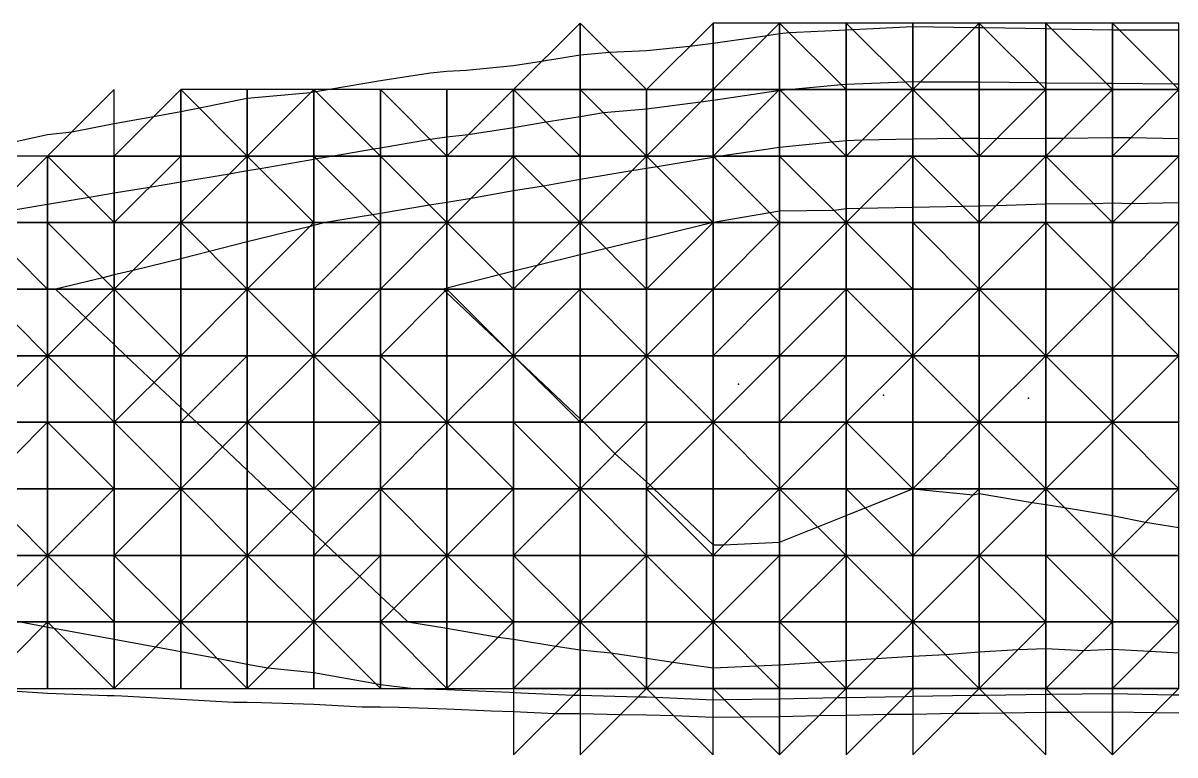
# Model space of a CAD drawing. Header units: metres. Extents: x 4732344 to 4732577, y 2266116 to 2266284.
# Drawn here: x 4732526.09 to 4732534.75, y 2266265.23 to 2266270.73 of the extents above; entities that cross this region are included whole.
import ezdxf

# ---------------------------------------------------------------- set-up
doc = ezdxf.new("R2010")
doc.units = ezdxf.units.M
doc.layers.add('TIN', color=5, linetype='Continuous')

msp = doc.modelspace()

# ---------------------------------------------------------------- linework, layer by layer
at = {"layer": 'lleno', "color": 3}
for points in [[(4732534.779, 2266270.6822, 1328.9028), (4732534.3318, 2266270.6822, 1328.8875), (4732534.279, 2266270.6826, 1328.8856), (4732533.8241, 2266270.6899, 1328.8694), (4732533.779, 2266270.6903, 1328.8679), (4732533.3162, 2266270.6978, 1328.854), (4732533.279, 2266270.6984, 1328.8531), (4732533.2424, 2266270.6984, 1328.8523), (4732532.779, 2266270.7061, 1328.8413), (4732532.3302, 2266270.6838, 1328.8327), (4732532.279, 2266270.6817, 1328.8317), (4732531.8532, 2266270.6608, 1328.8199), (4732531.779, 2266270.6538, 1328.8178), (4732531.684, 2266270.64, 1328.8155), (4732531.279, 2266270.5812, 1328.8056), (4732531.1025, 2266270.5585, 1328.801), (4732530.779, 2266270.527, 1328.792), (4732530.4993, 2266270.5147, 1328.7832), (4732530.279, 2266270.4943, 1328.777), (4732529.9901, 2266270.4461, 1328.7719), (4732529.779, 2266270.4126, 1328.7692), (4732529.4233, 2266270.3793, 1328.7631), (4732529.279, 2266270.3709, 1328.7603), (4732529.1562, 2266270.3578, 1328.7583), (4732528.779, 2266270.3007, 1328.7514), (4732528.3966, 2266270.235, 1328.7423), (4732528.2962, 2266270.2178, 1328.7399), (4732528.279, 2266270.2148, 1328.7395), (4732528.2543, 2266270.2103, 1328.7389), (4732527.779, 2266270.1676, 1328.7252), (4732527.4192, 2266270.0948, 1328.7173), (4732527.279, 2266270.0683, 1328.7141), (4732527.0735, 2266270.0295, 1328.7095), (4732526.779, 2266269.9766, 1328.7026), (4732526.4596, 2266269.9156, 1328.6959), (4732526.279, 2266269.8955, 1328.6929), (4732525.8425, 2266269.7985, 1328.6881)], [(4732534.779, 2266270.2757, 1329.0349), (4732534.7383, 2266270.2757, 1329.0335), (4732534.279, 2266270.2794, 1329.0175), (4732534.2339, 2266270.2801, 1329.0159), (4732533.779, 2266270.2838, 1329), (4732533.7294, 2266270.2846, 1328.9982), (4732533.279, 2266270.2919, 1328.9822), (4732532.8359, 2266270.2919, 1328.9718), (4732532.779, 2266270.2929, 1328.9704), (4732532.7239, 2266270.2901, 1328.9694), (4732532.279, 2266270.2719, 1328.9606), (4732532.2438, 2266270.2702, 1328.9599), (4732531.8699, 2266270.235, 1328.9503), (4732531.7868, 2266270.2272, 1328.9479), (4732531.779, 2266270.2265, 1328.9477), (4732531.769, 2266270.225, 1328.9475), (4732531.279, 2266270.1538, 1328.9355), (4732531.184, 2266270.14, 1328.9332), (4732530.779, 2266270.0872, 1328.9229), (4732530.455, 2266270.059, 1328.9136), (4732530.279, 2266270.0313, 1328.9095), (4732530.025, 2266269.989, 1328.9037), (4732529.779, 2266269.948, 1328.898), (4732529.4383, 2266269.8943, 1328.8933), (4732529.279, 2266269.8786, 1328.8906), (4732529.154, 2266269.86, 1328.8889), (4732528.779, 2266269.7956, 1328.8823), (4732528.7273, 2266269.7867, 1328.8811), (4732528.4261, 2266269.735, 1328.8739), (4732528.3, 2266269.714, 1328.8709), (4732528.279, 2266269.7105, 1328.8704), (4732527.8748, 2266269.6392, 1328.8609), (4732527.779, 2266269.6233, 1328.8585), (4732527.6437, 2266269.5997, 1328.8554), (4732527.279, 2266269.5389, 1328.8466), (4732527.0437, 2266269.4997, 1328.8409), (4732526.779, 2266269.4556, 1328.8345), (4732526.5899, 2266269.4241, 1328.83), (4732526.279, 2266269.3723, 1328.8225), (4732525.8437, 2266269.2997, 1328.8145)], [(4732534.779, 2266269.8661, 1329.1672), (4732534.4161, 2266269.8721, 1329.1543), (4732534.279, 2266269.8732, 1329.1495), (4732533.9112, 2266269.8672, 1329.1374), (4732533.779, 2266269.8683, 1329.1328), (4732533.4093, 2266269.8653, 1329.1203), (4732533.279, 2266269.8675, 1329.1157), (4732533.1465, 2266269.8675, 1329.1111), (4732532.779, 2266269.8611, 1329.1008), (4732532.3985, 2266269.8545, 1329.0927), (4732532.279, 2266269.8494, 1329.0904), (4732532.1743, 2266269.8397, 1329.0885), (4732531.779, 2266269.7991, 1329.0777), (4732531.3378, 2266269.735, 1329.0669), (4732531.2873, 2266269.7267, 1329.0657), (4732531.279, 2266269.7252, 1329.0656), (4732530.8588, 2266269.6552, 1329.0559), (4732530.779, 2266269.6419, 1329.0541), (4732530.6672, 2266269.6232, 1329.0515), (4732530.279, 2266269.5585, 1329.0426), (4732530.004, 2266269.51, 1329.0365), (4732529.779, 2266269.4729, 1329.0313), (4732529.4614, 2266269.4174, 1329.0242), (4732529.279, 2266269.387, 1329.0209), (4732529.1487, 2266269.3653, 1329.0193), (4732528.779, 2266269.3036, 1329.0124), (4732528.7202, 2266269.2938, 1329.011), (4732528.3672, 2266269.235, 1329.0025), (4732528.279, 2266269.2136, 1329.0008), (4732528.2507, 2266269.2067, 1329.0003), (4732527.779, 2266269.0921, 1328.9911), (4732527.4949, 2266269.0191, 1328.9858), (4732527.279, 2266268.9636, 1328.9818), (4732526.9205, 2266268.8765, 1328.9748), (4732526.779, 2266268.8421, 1328.9694), (4732526.6928, 2266268.8212, 1328.9656), (4732526.3378, 2266268.735, 1328.9503), (4732526.5647, 2266268.5207, 1328.9503), (4732526.779, 2266268.3183, 1328.9502), (4732526.8672, 2266268.235, 1328.9502), (4732527.079, 2266268.035, 1328.9502), (4732527.279, 2266267.8461, 1328.9501), (4732527.3361, 2266267.7921, 1328.9501), (4732527.3966, 2266267.735, 1328.9501), (4732527.5933, 2266267.5493, 1328.9501), (4732527.779, 2266267.3739, 1328.95), (4732527.9261, 2266267.235, 1328.95), (4732528.1076, 2266267.0636, 1328.95), (4732528.279, 2266266.9017, 1328.9499), (4732528.3647, 2266266.8207, 1328.9499), (4732528.4555, 2266266.735, 1328.9499), (4732528.6219, 2266266.5779, 1328.9499), (4732528.779, 2266266.4294, 1328.9498), (4732528.879, 2266266.335, 1328.9498), (4732528.9849, 2266266.235, 1328.9498), (4732529.279, 2266266.1869, 1328.9582), (4732529.6642, 2266266.1202, 1328.9691), (4732529.779, 2266266.1042, 1328.9725), (4732530.0975, 2266266.0535, 1328.9817), (4732530.279, 2266266.0247, 1328.9869), (4732530.511, 2266266.003, 1328.9941), (4732530.779, 2266265.9631, 1329.002), (4732530.9775, 2266265.9335, 1329.0077), (4732531.279, 2266265.8885, 1329.0165), (4732531.6082, 2266265.9058, 1329.0286), (4732531.779, 2266265.9117, 1329.0347), (4732532.0814, 2266265.9326, 1329.0459), (4732532.279, 2266265.9444, 1329.0532), (4732532.5038, 2266265.9598, 1329.0615), (4732532.779, 2266265.9764, 1329.0715), (4732533.0229, 2266265.9911, 1329.0804), (4732533.279, 2266266.0089, 1329.0899), (4732533.5707, 2266266.0267, 1329.1005), (4732533.779, 2266266.0359, 1329.108), (4732534.0647, 2266266.0207, 1329.1173), (4732534.279, 2266266.0294, 1329.1249), (4732534.5598, 2266266.0158, 1329.1341), (4732534.779, 2266266.0014, 1329.1411)], [(4732534.779, 2266269.3845, 1329.3053), (4732534.4211, 2266269.3771, 1329.2936), (4732534.279, 2266269.3802, 1329.2884), (4732534.1369, 2266269.3771, 1329.2838), (4732533.779, 2266269.3733, 1329.2718), (4732533.4054, 2266269.3614, 1329.26), (4732533.279, 2266269.36, 1329.2557), (4732533.1567, 2266269.3573, 1329.2517), (4732532.779, 2266269.3491, 1329.2394), (4732532.3846, 2266269.3406, 1329.2286), (4732532.279, 2266269.3383, 1329.2264), (4732532.1877, 2266269.3263, 1329.225), (4732531.779, 2266269.3224, 1329.2111), (4732531.704, 2266269.31, 1329.2094), (4732531.279, 2266269.235, 1329.1999), (4732531.279, 2266269.235, 1329.1999), (4732530.779, 2266269.1136, 1329.1911), (4732530.4744, 2266269.0396, 1329.1857), (4732530.279, 2266268.9921, 1329.1823), (4732529.9582, 2266268.9142, 1329.1767), (4732529.779, 2266268.8707, 1329.1735), (4732529.671, 2266268.843, 1329.1688), (4732529.279, 2266268.7421, 1329.1516), (4732529.2496, 2266268.735, 1329.1503), (4732529.2647, 2266268.7207, 1329.1503), (4732529.279, 2266268.7072, 1329.1503), (4732529.779, 2266268.235, 1329.1504), (4732529.779, 2266268.235, 1329.1504), (4732530.279, 2266267.7613, 1329.1504), (4732530.2929, 2266267.7489, 1329.1504), (4732530.3068, 2266267.735, 1329.1504), (4732530.5429, 2266267.4989, 1329.1499), (4732530.779, 2266267.2876, 1329.1504), (4732530.8068, 2266267.2628, 1329.1504), (4732530.8346, 2266267.235, 1329.1504), (4732531.279, 2266266.8139, 1329.1504), (4732531.3579, 2266266.8139, 1329.1531), (4732531.779, 2266266.835, 1329.1684), (4732532.0647, 2266266.9493, 1329.1825), (4732532.279, 2266267.035, 1329.193), (4732532.4219, 2266267.0921, 1329.2), (4732532.779, 2266267.235, 1329.2175), (4732533.2335, 2266267.1895, 1329.2314), (4732533.279, 2266267.2005, 1329.2334), (4732533.6761, 2266267.1321, 1329.2445), (4732533.779, 2266267.1183, 1329.2476), (4732533.919, 2266267.095, 1329.2515), (4732534.279, 2266267.035, 1329.2617), (4732534.529, 2266266.985, 1329.2684), (4732534.779, 2266266.9447, 1329.2755)], [(4732526.0731, 2266266.235, 1328.7499), (4732526.2457, 2266266.2017, 1328.7546), (4732526.279, 2266266.1948, 1328.7555), (4732526.3257, 2266266.1883, 1328.7568), (4732526.779, 2266266.1046, 1328.7693), (4732527.0909, 2266266.0469, 1328.7779), (4732527.279, 2266266.0122, 1328.7831), (4732527.5523, 2266265.9617, 1328.7906), (4732527.779, 2266265.9178, 1328.7968), (4732527.9335, 2266265.8895, 1328.8011), (4732528.279, 2266265.855, 1328.812), (4732528.7424, 2266265.7716, 1328.8269), (4732528.779, 2266265.7653, 1328.8281), (4732529.029, 2266265.735, 1328.8363), (4732529.279, 2266265.7263, 1328.8449), (4732529.7499, 2266265.7059, 1328.861), (4732529.779, 2266265.7049, 1328.862), (4732530.2271, 2266265.6831, 1328.8772), (4732530.279, 2266265.6831, 1328.879), (4732530.7152, 2266265.6712, 1328.894), (4732530.779, 2266265.6708, 1328.8962), (4732530.8451, 2266265.6689, 1328.8984), (4732531.279, 2266265.6495, 1328.9132), (4732531.3634, 2266265.6506, 1328.9162), (4732531.779, 2266265.6572, 1328.9306), (4732532.2103, 2266265.6663, 1328.9456), (4732532.279, 2266265.6674, 1328.948), (4732532.7195, 2266265.6755, 1328.9632), (4732532.779, 2266265.6762, 1328.9653), (4732533.2286, 2266265.6846, 1328.9808), (4732533.279, 2266265.6847, 1328.9825), (4732533.3286, 2266265.6854, 1328.9842), (4732533.779, 2266265.6915, 1328.9998), (4732533.8225, 2266265.6915, 1329.0013), (4732534.279, 2266265.6978, 1329.017), (4732534.7318, 2266265.6878, 1329.0324)], [(4732525.7827, 2266265.7313, 1328.6249), (4732526.279, 2266265.6999, 1328.6415), (4732526.7251, 2266265.6811, 1328.6566), (4732526.779, 2266265.6806, 1328.6585), (4732526.8353, 2266265.6787, 1328.6604), (4732527.279, 2266265.6536, 1328.6753), (4732527.6752, 2266265.6312, 1328.6886), (4732527.779, 2266265.6312, 1328.6922), (4732527.8855, 2266265.6285, 1328.6958), (4732528.279, 2266265.6162, 1328.7091), (4732528.6399, 2266265.5959, 1328.7213), (4732528.779, 2266265.5955, 1328.726), (4732528.9197, 2266265.5943, 1328.7309), (4732529.279, 2266265.5818, 1328.7432), (4732529.6114, 2266265.5674, 1328.7545), (4732529.779, 2266265.5616, 1328.7602), (4732530.0905, 2266265.5465, 1328.7708), (4732530.279, 2266265.5465, 1328.7774), (4732530.5822, 2266265.5382, 1328.7878), (4732530.779, 2266265.5371, 1328.7946), (4732530.9829, 2266265.5311, 1328.8015), (4732531.279, 2266265.5179, 1328.8116), (4732531.4933, 2266265.5207, 1328.8191), (4732531.779, 2266265.5252, 1328.829), (4732532.0755, 2266265.5315, 1328.8394), (4732532.279, 2266265.5347, 1328.8464), (4732532.5844, 2266265.5404, 1328.857), (4732532.779, 2266265.5425, 1328.8637), (4732533.0924, 2266265.5484, 1328.8745), (4732533.279, 2266265.5489, 1328.8809), (4732533.4626, 2266265.5514, 1328.8872), (4732533.779, 2266265.5557, 1328.8981), (4732533.9583, 2266265.5557, 1328.9043), (4732534.279, 2266265.5601, 1328.9153), (4732534.5971, 2266265.5531, 1328.9262), (4732534.779, 2266265.5506, 1328.9324)], [(4732534.7318, 2266265.6878, 1329.0324), (4732534.779, 2266265.6872, 1329.034)]]:
    msp.add_polyline3d(points, dxfattribs=at)
at = {"layer": 'lleno_centroid', "color": 2}
for p in [(4732531.4692, 2266268.0208, 1328.901), (4732532.5591, 2266267.9398, 1329.0357), (4732533.6478, 2266267.9172, 1329.1722)]:
    msp.add_point(p, dxfattribs=at)
at = {"layer": 'TIN', "color": 5}
for points in [[(4732530.279, 2266270.735, 0.348), (4732529.779, 2266270.235, 0.438), (4732530.279, 2266270.235, 0.456)], [(4732530.779, 2266270.235, 0.466), (4732530.279, 2266270.735, 0.348), (4732530.279, 2266270.235, 0.456)], [(4732530.779, 2266270.235, 0.466), (4732531.279, 2266270.235, 0.481), (4732531.279, 2266270.735, 0.364)], [(4732531.779, 2266270.235, 0.498), (4732531.779, 2266270.735, 0.381), (4732531.279, 2266270.235, 0.481)], [(4732531.779, 2266270.735, 0.381), (4732531.279, 2266270.735, 0.364), (4732531.279, 2266270.235, 0.481)], [(4732531.779, 2266270.735, 0.381), (4732531.779, 2266270.235, 0.498), (4732532.279, 2266270.235, 0.509)], [(4732532.279, 2266270.235, 0.509), (4732532.279, 2266270.735, 0.387), (4732531.779, 2266270.735, 0.381)], [(4732532.779, 2266270.735, 0.393), (4732532.279, 2266270.735, 0.387), (4732532.779, 2266270.235, 0.514)], [(4732532.779, 2266270.235, 0.514), (4732532.279, 2266270.735, 0.387), (4732532.279, 2266270.235, 0.509)], [(4732532.779, 2266270.735, 0.393), (4732532.779, 2266270.235, 0.514), (4732533.279, 2266270.735, 0.391)], [(4732533.279, 2266270.735, 0.391), (4732532.779, 2266270.235, 0.514), (4732533.279, 2266270.235, 0.514)], [(4732533.779, 2266270.235, 0.512), (4732533.279, 2266270.735, 0.391), (4732533.279, 2266270.235, 0.514)], [(4732533.779, 2266270.735, 0.389), (4732533.279, 2266270.735, 0.391), (4732533.779, 2266270.235, 0.512)], [(4732533.779, 2266270.735, 0.389), (4732533.779, 2266270.235, 0.512), (4732534.279, 2266270.235, 0.511)], [(4732534.279, 2266270.235, 0.511), (4732534.279, 2266270.735, 0.387), (4732533.779, 2266270.735, 0.389)], [(4732534.279, 2266270.735, 0.387), (4732534.279, 2266270.235, 0.511), (4732534.779, 2266270.235, 0.51)], [(4732534.779, 2266270.735, 0.387), (4732534.279, 2266270.735, 0.387), (4732534.779, 2266270.235, 0.51)], [(4732526.779, 2266269.735, 0.443), (4732526.779, 2266270.235, 0.354), (4732526.279, 2266269.735, 0.426)], [(4732526.779, 2266269.735, 0.443), (4732527.279, 2266269.735, 0.46), (4732527.279, 2266270.235, 0.37)], [(4732527.779, 2266269.735, 0.477), (4732527.279, 2266270.235, 0.37), (4732527.279, 2266269.735, 0.46)], [(4732527.779, 2266270.235, 0.388), (4732527.279, 2266270.235, 0.37), (4732527.779, 2266269.735, 0.477)], [(4732528.279, 2266269.735, 0.495), (4732528.279, 2266270.235, 0.396), (4732527.779, 2266269.735, 0.477)], [(4732527.779, 2266269.735, 0.477), (4732528.279, 2266270.235, 0.396), (4732527.779, 2266270.235, 0.388)], [(4732528.779, 2266269.735, 0.512), (4732528.779, 2266270.235, 0.413), (4732528.279, 2266270.235, 0.396)], [(4732528.279, 2266270.235, 0.396), (4732528.279, 2266269.735, 0.495), (4732528.779, 2266269.735, 0.512)], [(4732528.779, 2266270.235, 0.413), (4732529.279, 2266269.735, 0.529), (4732529.279, 2266270.235, 0.428)], [(4732528.779, 2266269.735, 0.512), (4732529.279, 2266269.735, 0.529), (4732528.779, 2266270.235, 0.413)], [(4732529.279, 2266270.235, 0.428), (4732529.279, 2266269.735, 0.529), (4732529.779, 2266270.235, 0.438)], [(4732529.779, 2266270.235, 0.438), (4732529.279, 2266269.735, 0.529), (4732529.779, 2266269.735, 0.546)], [(4732530.279, 2266269.735, 0.564), (4732529.779, 2266270.235, 0.438), (4732529.779, 2266269.735, 0.546)], [(4732530.279, 2266270.235, 0.456), (4732529.779, 2266270.235, 0.438), (4732530.279, 2266269.735, 0.564)], [(4732530.279, 2266270.235, 0.456), (4732530.279, 2266269.735, 0.564), (4732530.779, 2266269.735, 0.581)], [(4732530.779, 2266269.735, 0.581), (4732530.779, 2266270.235, 0.466), (4732530.279, 2266270.235, 0.456)], [(4732531.279, 2266270.235, 0.481), (4732530.779, 2266270.235, 0.466), (4732530.779, 2266269.735, 0.581)], [(4732530.779, 2266269.735, 0.581), (4732531.279, 2266269.735, 0.598), (4732531.279, 2266270.235, 0.481)], [(4732531.779, 2266269.735, 0.615), (4732531.779, 2266270.235, 0.498), (4732531.279, 2266269.735, 0.598)], [(4732531.779, 2266270.235, 0.498), (4732531.279, 2266270.235, 0.481), (4732531.279, 2266269.735, 0.598)], [(4732532.279, 2266269.735, 0.627), (4732531.779, 2266270.235, 0.498), (4732531.779, 2266269.735, 0.615)], [(4732532.279, 2266270.235, 0.509), (4732531.779, 2266270.235, 0.498), (4732532.279, 2266269.735, 0.627)], [(4732532.279, 2266270.235, 0.509), (4732532.279, 2266269.735, 0.627), (4732532.779, 2266270.235, 0.514)], [(4732532.779, 2266270.235, 0.514), (4732532.279, 2266269.735, 0.627), (4732532.779, 2266269.735, 0.629)], [(4732533.279, 2266269.735, 0.631), (4732532.779, 2266270.235, 0.514), (4732532.779, 2266269.735, 0.629)], [(4732533.279, 2266270.235, 0.514), (4732532.779, 2266270.235, 0.514), (4732533.279, 2266269.735, 0.631)], [(4732533.279, 2266270.235, 0.514), (4732533.279, 2266269.735, 0.631), (4732533.779, 2266270.235, 0.512)], [(4732533.779, 2266270.235, 0.512), (4732533.279, 2266269.735, 0.631), (4732533.779, 2266269.735, 0.632)], [(4732534.279, 2266270.235, 0.511), (4732533.779, 2266270.235, 0.512), (4732533.779, 2266269.735, 0.632)], [(4732533.779, 2266269.735, 0.632), (4732534.279, 2266269.735, 0.634), (4732534.279, 2266270.235, 0.511)], [(4732534.779, 2266270.235, 0.51), (4732534.279, 2266269.735, 0.634), (4732534.779, 2266269.735, 0.632)], [(4732534.779, 2266270.235, 0.51), (4732534.279, 2266270.235, 0.511), (4732534.279, 2266269.735, 0.634)], [(4732526.279, 2266269.235, 0.528), (4732526.279, 2266269.735, 0.426), (4732525.779, 2266269.235, 0.511)], [(4732526.279, 2266269.735, 0.426), (4732525.779, 2266269.735, 0.408), (4732525.779, 2266269.235, 0.511)], [(4732526.279, 2266269.735, 0.426), (4732526.279, 2266269.235, 0.528), (4732526.779, 2266269.235, 0.545)], [(4732526.279, 2266269.735, 0.426), (4732526.779, 2266269.235, 0.545), (4732526.779, 2266269.735, 0.443)], [(4732526.779, 2266269.735, 0.443), (4732526.779, 2266269.235, 0.545), (4732527.279, 2266269.735, 0.46)], [(4732526.779, 2266269.235, 0.545), (4732527.279, 2266269.235, 0.562), (4732527.279, 2266269.735, 0.46)], [(4732527.779, 2266269.735, 0.477), (4732527.279, 2266269.235, 0.562), (4732527.779, 2266269.235, 0.58)], [(4732527.779, 2266269.735, 0.477), (4732527.279, 2266269.735, 0.46), (4732527.279, 2266269.235, 0.562)], [(4732527.779, 2266269.235, 0.58), (4732528.279, 2266269.235, 0.597), (4732527.779, 2266269.735, 0.477)], [(4732528.279, 2266269.235, 0.597), (4732528.279, 2266269.735, 0.495), (4732527.779, 2266269.735, 0.477)], [(4732528.279, 2266269.235, 0.597), (4732528.779, 2266269.235, 0.614), (4732528.279, 2266269.735, 0.495)], [(4732528.279, 2266269.735, 0.495), (4732528.779, 2266269.235, 0.614), (4732528.779, 2266269.735, 0.512)], [(4732529.279, 2266269.235, 0.631), (4732529.279, 2266269.735, 0.529), (4732528.779, 2266269.735, 0.512)], [(4732528.779, 2266269.735, 0.512), (4732528.779, 2266269.235, 0.614), (4732529.279, 2266269.235, 0.631)], [(4732529.779, 2266269.735, 0.546), (4732529.279, 2266269.735, 0.529), (4732529.279, 2266269.235, 0.631)], [(4732529.279, 2266269.235, 0.631), (4732529.779, 2266269.235, 0.649), (4732529.779, 2266269.735, 0.546)], [(4732530.279, 2266269.235, 0.666), (4732530.279, 2266269.735, 0.564), (4732529.779, 2266269.735, 0.546)], [(4732529.779, 2266269.735, 0.546), (4732529.779, 2266269.235, 0.649), (4732530.279, 2266269.235, 0.666)], [(4732530.279, 2266269.735, 0.564), (4732530.279, 2266269.235, 0.666), (4732530.779, 2266269.735, 0.581)], [(4732530.779, 2266269.735, 0.581), (4732530.279, 2266269.235, 0.666), (4732530.779, 2266269.235, 0.683)], [(4732530.779, 2266269.235, 0.683), (4732531.279, 2266269.235, 0.7), (4732530.779, 2266269.735, 0.581)], [(4732531.279, 2266269.235, 0.7), (4732531.279, 2266269.735, 0.598), (4732530.779, 2266269.735, 0.581)], [(4732531.279, 2266269.235, 0.7), (4732531.779, 2266269.235, 0.718), (4732531.279, 2266269.735, 0.598)], [(4732531.279, 2266269.735, 0.598), (4732531.779, 2266269.235, 0.718), (4732531.779, 2266269.735, 0.615)], [(4732532.279, 2266269.235, 0.719), (4732532.279, 2266269.735, 0.627), (4732531.779, 2266269.735, 0.615)], [(4732531.779, 2266269.735, 0.615), (4732531.779, 2266269.235, 0.718), (4732532.279, 2266269.235, 0.719)], [(4732532.779, 2266269.735, 0.629), (4732532.279, 2266269.735, 0.627), (4732532.279, 2266269.235, 0.719)], [(4732532.279, 2266269.235, 0.719), (4732532.779, 2266269.235, 0.721), (4732532.779, 2266269.735, 0.629)], [(4732533.279, 2266269.235, 0.723), (4732533.279, 2266269.735, 0.631), (4732532.779, 2266269.735, 0.629)], [(4732532.779, 2266269.735, 0.629), (4732532.779, 2266269.235, 0.721), (4732533.279, 2266269.235, 0.723)], [(4732533.779, 2266269.735, 0.632), (4732533.279, 2266269.735, 0.631), (4732533.279, 2266269.235, 0.723)], [(4732533.779, 2266269.235, 0.726), (4732533.779, 2266269.735, 0.632), (4732533.279, 2266269.235, 0.723)], [(4732534.279, 2266269.235, 0.727), (4732533.779, 2266269.735, 0.632), (4732533.779, 2266269.235, 0.726)], [(4732534.279, 2266269.235, 0.727), (4732534.279, 2266269.735, 0.634), (4732533.779, 2266269.735, 0.632)], [(4732534.779, 2266269.735, 0.632), (4732534.279, 2266269.735, 0.634), (4732534.279, 2266269.235, 0.727)], [(4732534.279, 2266269.235, 0.727), (4732534.779, 2266269.235, 0.729), (4732534.779, 2266269.735, 0.632)], [(4732526.279, 2266268.735, 0.598), (4732526.279, 2266269.235, 0.528), (4732525.779, 2266269.235, 0.511)], [(4732525.779, 2266269.235, 0.511), (4732525.779, 2266268.735, 0.581), (4732526.279, 2266268.735, 0.598)], [(4732526.779, 2266269.235, 0.545), (4732526.279, 2266269.235, 0.528), (4732526.779, 2266268.735, 0.615)], [(4732526.779, 2266268.735, 0.615), (4732526.279, 2266269.235, 0.528), (4732526.279, 2266268.735, 0.598)], [(4732527.279, 2266268.735, 0.632), (4732527.279, 2266269.235, 0.562), (4732526.779, 2266268.735, 0.615)], [(4732526.779, 2266268.735, 0.615), (4732527.279, 2266269.235, 0.562), (4732526.779, 2266269.235, 0.545)], [(4732527.779, 2266269.235, 0.58), (4732527.279, 2266269.235, 0.562), (4732527.779, 2266268.735, 0.65)], [(4732527.779, 2266268.735, 0.65), (4732527.279, 2266269.235, 0.562), (4732527.279, 2266268.735, 0.632)], [(4732527.779, 2266268.735, 0.65), (4732528.279, 2266269.235, 0.597), (4732527.779, 2266269.235, 0.58)], [(4732527.779, 2266268.735, 0.65), (4732528.279, 2266268.735, 0.667), (4732528.279, 2266269.235, 0.597)], [(4732528.779, 2266268.735, 0.684), (4732528.779, 2266269.235, 0.614), (4732528.279, 2266268.735, 0.667)], [(4732528.279, 2266268.735, 0.667), (4732528.779, 2266269.235, 0.614), (4732528.279, 2266269.235, 0.597)], [(4732528.779, 2266268.735, 0.684), (4732529.279, 2266268.735, 0.701), (4732529.279, 2266269.235, 0.631)], [(4732529.279, 2266269.235, 0.631), (4732528.779, 2266269.235, 0.614), (4732528.779, 2266268.735, 0.684)], [(4732529.279, 2266269.235, 0.631), (4732529.779, 2266268.735, 0.719), (4732529.779, 2266269.235, 0.649)], [(4732529.279, 2266268.735, 0.701), (4732529.779, 2266268.735, 0.719), (4732529.279, 2266269.235, 0.631)], [(4732529.779, 2266269.235, 0.649), (4732529.779, 2266268.735, 0.719), (4732530.279, 2266269.235, 0.666)], [(4732529.779, 2266268.735, 0.719), (4732530.279, 2266268.735, 0.736), (4732530.279, 2266269.235, 0.666)], [(4732530.279, 2266269.235, 0.666), (4732530.779, 2266268.735, 0.753), (4732530.779, 2266269.235, 0.683)], [(4732530.279, 2266269.235, 0.666), (4732530.279, 2266268.735, 0.736), (4732530.779, 2266268.735, 0.753)], [(4732531.279, 2266269.235, 0.7), (4732530.779, 2266268.735, 0.753), (4732531.279, 2266268.735, 0.77)], [(4732530.779, 2266269.235, 0.683), (4732530.779, 2266268.735, 0.753), (4732531.279, 2266269.235, 0.7)], [(4732531.779, 2266269.235, 0.718), (4732531.279, 2266269.235, 0.7), (4732531.279, 2266268.735, 0.77)], [(4732531.279, 2266268.735, 0.77), (4732531.779, 2266268.735, 0.778), (4732531.779, 2266269.235, 0.718)], [(4732532.279, 2266269.235, 0.719), (4732531.779, 2266269.235, 0.718), (4732531.779, 2266268.735, 0.778)], [(4732531.779, 2266268.735, 0.778), (4732532.279, 2266268.735, 0.781), (4732532.279, 2266269.235, 0.719)], [(4732532.779, 2266268.735, 0.781), (4732532.779, 2266269.235, 0.721), (4732532.279, 2266269.235, 0.719)], [(4732532.279, 2266269.235, 0.719), (4732532.279, 2266268.735, 0.781), (4732532.779, 2266268.735, 0.781)], [(4732533.279, 2266268.735, 0.783), (4732533.279, 2266269.235, 0.723), (4732532.779, 2266269.235, 0.721)], [(4732533.279, 2266268.735, 0.783), (4732532.779, 2266269.235, 0.721), (4732532.779, 2266268.735, 0.781)], [(4732533.779, 2266269.235, 0.726), (4732533.279, 2266269.235, 0.723), (4732533.279, 2266268.735, 0.783)], [(4732533.279, 2266268.735, 0.783), (4732533.779, 2266268.735, 0.786), (4732533.779, 2266269.235, 0.726)], [(4732533.779, 2266269.235, 0.726), (4732533.779, 2266268.735, 0.786), (4732534.279, 2266268.735, 0.788)], [(4732534.279, 2266268.735, 0.788), (4732534.279, 2266269.235, 0.727), (4732533.779, 2266269.235, 0.726)], [(4732534.779, 2266268.735, 0.789), (4732534.779, 2266269.235, 0.729), (4732534.279, 2266268.735, 0.788)], [(4732534.779, 2266269.235, 0.729), (4732534.279, 2266269.235, 0.727), (4732534.279, 2266268.735, 0.788)], [(4732526.279, 2266268.235, 0.58), (4732525.779, 2266268.735, 0.581), (4732525.779, 2266268.235, 0.562)], [(4732526.279, 2266268.735, 0.598), (4732525.779, 2266268.735, 0.581), (4732526.279, 2266268.235, 0.58)], [(4732526.279, 2266268.235, 0.58), (4732526.779, 2266268.735, 0.615), (4732526.279, 2266268.735, 0.598)], [(4732526.779, 2266268.235, 0.597), (4732526.779, 2266268.735, 0.615), (4732526.279, 2266268.235, 0.58)], [(4732526.779, 2266268.735, 0.615), (4732526.779, 2266268.235, 0.597), (4732527.279, 2266268.235, 0.614)], [(4732527.279, 2266268.235, 0.614), (4732527.279, 2266268.735, 0.632), (4732526.779, 2266268.735, 0.615)], [(4732527.279, 2266268.235, 0.614), (4732527.779, 2266268.235, 0.631), (4732527.779, 2266268.735, 0.65)], [(4732527.779, 2266268.735, 0.65), (4732527.279, 2266268.735, 0.632), (4732527.279, 2266268.235, 0.614)], [(4732527.779, 2266268.735, 0.65), (4732528.279, 2266268.235, 0.649), (4732528.279, 2266268.735, 0.667)], [(4732527.779, 2266268.235, 0.631), (4732528.279, 2266268.235, 0.649), (4732527.779, 2266268.735, 0.65)], [(4732528.279, 2266268.235, 0.649), (4732528.779, 2266268.235, 0.666), (4732528.779, 2266268.735, 0.684)], [(4732528.779, 2266268.735, 0.684), (4732528.279, 2266268.735, 0.667), (4732528.279, 2266268.235, 0.649)], [(4732528.779, 2266268.735, 0.684), (4732528.779, 2266268.235, 0.666), (4732529.279, 2266268.735, 0.701)], [(4732529.279, 2266268.735, 0.701), (4732528.779, 2266268.235, 0.666), (4732529.279, 2266268.235, 0.683)], [(4732529.779, 2266268.235, 0.7), (4732529.279, 2266268.735, 0.701), (4732529.279, 2266268.235, 0.683)], [(4732529.779, 2266268.235, 0.7), (4732529.779, 2266268.735, 0.719), (4732529.279, 2266268.735, 0.701)], [(4732530.279, 2266268.735, 0.736), (4732529.779, 2266268.235, 0.7), (4732530.279, 2266268.235, 0.718)], [(4732529.779, 2266268.735, 0.719), (4732529.779, 2266268.235, 0.7), (4732530.279, 2266268.735, 0.736)], [(4732530.779, 2266268.235, 0.735), (4732530.279, 2266268.735, 0.736), (4732530.279, 2266268.235, 0.718)], [(4732530.779, 2266268.735, 0.753), (4732530.279, 2266268.735, 0.736), (4732530.779, 2266268.235, 0.735)], [(4732531.279, 2266268.735, 0.77), (4732530.779, 2266268.735, 0.753), (4732530.779, 2266268.235, 0.735)], [(4732530.779, 2266268.235, 0.735), (4732531.279, 2266268.235, 0.752), (4732531.279, 2266268.735, 0.77)], [(4732531.779, 2266268.235, 0.756), (4732531.779, 2266268.735, 0.778), (4732531.279, 2266268.235, 0.752)], [(4732531.279, 2266268.235, 0.752), (4732531.779, 2266268.735, 0.778), (4732531.279, 2266268.735, 0.77)], [(4732531.779, 2266268.235, 0.756), (4732532.279, 2266268.235, 0.753), (4732532.279, 2266268.735, 0.781)], [(4732532.279, 2266268.735, 0.781), (4732531.779, 2266268.735, 0.778), (4732531.779, 2266268.235, 0.756)], [(4732532.779, 2266268.235, 0.758), (4732532.279, 2266268.735, 0.781), (4732532.279, 2266268.235, 0.753)], [(4732532.779, 2266268.735, 0.781), (4732532.279, 2266268.735, 0.781), (4732532.779, 2266268.235, 0.758)], [(4732532.779, 2266268.735, 0.781), (4732532.779, 2266268.235, 0.758), (4732533.279, 2266268.735, 0.783)], [(4732533.279, 2266268.735, 0.783), (4732532.779, 2266268.235, 0.758), (4732533.279, 2266268.235, 0.761)], [(4732533.779, 2266268.235, 0.761), (4732533.779, 2266268.735, 0.786), (4732533.279, 2266268.735, 0.783)], [(4732533.279, 2266268.735, 0.783), (4732533.279, 2266268.235, 0.761), (4732533.779, 2266268.235, 0.761)], [(4732534.279, 2266268.735, 0.788), (4732533.779, 2266268.235, 0.761), (4732534.279, 2266268.235, 0.763)], [(4732534.279, 2266268.735, 0.788), (4732533.779, 2266268.735, 0.786), (4732533.779, 2266268.235, 0.761)], [(4732534.279, 2266268.235, 0.763), (4732534.779, 2266268.235, 0.763), (4732534.279, 2266268.735, 0.788)], [(4732534.779, 2266268.235, 0.763), (4732534.779, 2266268.735, 0.789), (4732534.279, 2266268.735, 0.788)], [(4732525.779, 2266268.235, 0.562), (4732525.779, 2266267.735, 0.544), (4732526.279, 2266268.235, 0.58)], [(4732525.779, 2266267.735, 0.544), (4732526.279, 2266267.735, 0.561), (4732526.279, 2266268.235, 0.58)], [(4732526.279, 2266268.235, 0.58), (4732526.779, 2266267.735, 0.579), (4732526.779, 2266268.235, 0.597)], [(4732526.279, 2266268.235, 0.58), (4732526.279, 2266267.735, 0.561), (4732526.779, 2266267.735, 0.579)], [(4732526.779, 2266267.735, 0.579), (4732527.279, 2266267.735, 0.596), (4732527.279, 2266268.235, 0.614)], [(4732527.279, 2266268.235, 0.614), (4732526.779, 2266268.235, 0.597), (4732526.779, 2266267.735, 0.579)], [(4732527.279, 2266267.735, 0.596), (4732527.779, 2266267.735, 0.613), (4732527.779, 2266268.235, 0.631)], [(4732527.279, 2266268.235, 0.614), (4732527.279, 2266267.735, 0.596), (4732527.779, 2266268.235, 0.631)], [(4732528.279, 2266268.235, 0.649), (4732527.779, 2266267.735, 0.613), (4732528.279, 2266267.735, 0.63)], [(4732528.279, 2266268.235, 0.649), (4732527.779, 2266268.235, 0.631), (4732527.779, 2266267.735, 0.613)], [(4732528.279, 2266267.735, 0.63), (4732528.779, 2266267.735, 0.648), (4732528.279, 2266268.235, 0.649)], [(4732528.279, 2266268.235, 0.649), (4732528.779, 2266267.735, 0.648), (4732528.779, 2266268.235, 0.666)], [(4732529.279, 2266268.235, 0.683), (4732528.779, 2266268.235, 0.666), (4732529.279, 2266267.735, 0.665)], [(4732528.779, 2266268.235, 0.666), (4732528.779, 2266267.735, 0.648), (4732529.279, 2266267.735, 0.665)], [(4732529.279, 2266268.235, 0.683), (4732529.279, 2266267.735, 0.665), (4732529.779, 2266268.235, 0.7)], [(4732529.779, 2266268.235, 0.7), (4732529.279, 2266267.735, 0.665), (4732529.779, 2266267.735, 0.682)], [(4732529.779, 2266268.235, 0.7), (4732530.279, 2266267.735, 0.699), (4732530.279, 2266268.235, 0.718)], [(4732529.779, 2266267.735, 0.682), (4732530.279, 2266267.735, 0.699), (4732529.779, 2266268.235, 0.7)], [(4732530.279, 2266268.235, 0.718), (4732530.279, 2266267.735, 0.699), (4732530.779, 2266268.235, 0.735)], [(4732530.279, 2266267.735, 0.699), (4732530.779, 2266267.735, 0.717), (4732530.779, 2266268.235, 0.735)], [(4732530.779, 2266268.235, 0.735), (4732531.279, 2266267.735, 0.734), (4732531.279, 2266268.235, 0.752)], [(4732530.779, 2266267.735, 0.717), (4732531.279, 2266267.735, 0.734), (4732530.779, 2266268.235, 0.735)], [(4732531.279, 2266267.735, 0.734), (4732531.779, 2266267.735, 0.736), (4732531.779, 2266268.235, 0.756)], [(4732531.779, 2266268.235, 0.756), (4732531.279, 2266268.235, 0.752), (4732531.279, 2266267.735, 0.734)], [(4732531.779, 2266267.735, 0.736), (4732532.279, 2266268.235, 0.753), (4732531.779, 2266268.235, 0.756)], [(4732532.279, 2266267.735, 0.728), (4732532.279, 2266268.235, 0.753), (4732531.779, 2266267.735, 0.736)], [(4732532.779, 2266268.235, 0.758), (4732532.279, 2266268.235, 0.753), (4732532.279, 2266267.735, 0.728)], [(4732532.279, 2266267.735, 0.728), (4732532.779, 2266267.735, 0.727), (4732532.779, 2266268.235, 0.758)], [(4732533.279, 2266268.235, 0.761), (4732532.779, 2266268.235, 0.758), (4732533.279, 2266267.735, 0.733)], [(4732533.279, 2266267.735, 0.733), (4732532.779, 2266268.235, 0.758), (4732532.779, 2266267.735, 0.727)], [(4732533.779, 2266267.735, 0.738), (4732533.779, 2266268.235, 0.761), (4732533.279, 2266267.735, 0.733)], [(4732533.779, 2266268.235, 0.761), (4732533.279, 2266268.235, 0.761), (4732533.279, 2266267.735, 0.733)], [(4732534.279, 2266268.235, 0.763), (4732533.779, 2266268.235, 0.761), (4732534.279, 2266267.735, 0.741)], [(4732534.279, 2266267.735, 0.741), (4732533.779, 2266268.235, 0.761), (4732533.779, 2266267.735, 0.738)], [(4732534.279, 2266267.735, 0.741), (4732534.779, 2266268.235, 0.763), (4732534.279, 2266268.235, 0.763)], [(4732534.779, 2266267.735, 0.743), (4732534.779, 2266268.235, 0.763), (4732534.279, 2266267.735, 0.741)], [(4732525.779, 2266267.735, 0.544), (4732525.779, 2266267.235, 0.526), (4732526.279, 2266267.735, 0.561)], [(4732526.279, 2266267.735, 0.561), (4732525.779, 2266267.235, 0.526), (4732526.279, 2266267.235, 0.543)], [(4732526.279, 2266267.235, 0.543), (4732526.779, 2266267.235, 0.56), (4732526.279, 2266267.735, 0.561)], [(4732526.279, 2266267.735, 0.561), (4732526.779, 2266267.235, 0.56), (4732526.779, 2266267.735, 0.579)], [(4732527.279, 2266267.735, 0.596), (4732526.779, 2266267.735, 0.579), (4732527.279, 2266267.235, 0.578)], [(4732526.779, 2266267.735, 0.579), (4732526.779, 2266267.235, 0.56), (4732527.279, 2266267.235, 0.578)], [(4732527.779, 2266267.235, 0.595), (4732527.779, 2266267.735, 0.613), (4732527.279, 2266267.235, 0.578)], [(4732527.279, 2266267.235, 0.578), (4732527.779, 2266267.735, 0.613), (4732527.279, 2266267.735, 0.596)], [(4732527.779, 2266267.235, 0.595), (4732528.279, 2266267.235, 0.612), (4732527.779, 2266267.735, 0.613)], [(4732527.779, 2266267.735, 0.613), (4732528.279, 2266267.235, 0.612), (4732528.279, 2266267.735, 0.63)], [(4732528.279, 2266267.735, 0.63), (4732528.279, 2266267.235, 0.612), (4732528.779, 2266267.735, 0.648)], [(4732528.279, 2266267.235, 0.612), (4732528.779, 2266267.235, 0.629), (4732528.779, 2266267.735, 0.648)], [(4732529.279, 2266267.735, 0.665), (4732528.779, 2266267.735, 0.648), (4732528.779, 2266267.235, 0.629)], [(4732529.279, 2266267.735, 0.665), (4732528.779, 2266267.235, 0.629), (4732529.279, 2266267.235, 0.647)], [(4732529.779, 2266267.235, 0.664), (4732529.779, 2266267.735, 0.682), (4732529.279, 2266267.735, 0.665)], [(4732529.279, 2266267.235, 0.647), (4732529.779, 2266267.235, 0.664), (4732529.279, 2266267.735, 0.665)], [(4732530.279, 2266267.235, 0.681), (4732529.779, 2266267.735, 0.682), (4732529.779, 2266267.235, 0.664)], [(4732530.279, 2266267.235, 0.681), (4732530.279, 2266267.735, 0.699), (4732529.779, 2266267.735, 0.682)], [(4732530.779, 2266267.235, 0.698), (4732530.779, 2266267.735, 0.717), (4732530.279, 2266267.235, 0.681)], [(4732530.279, 2266267.235, 0.681), (4732530.779, 2266267.735, 0.717), (4732530.279, 2266267.735, 0.699)], [(4732531.279, 2266267.735, 0.734), (4732530.779, 2266267.235, 0.698), (4732531.279, 2266267.235, 0.716)], [(4732531.279, 2266267.735, 0.734), (4732530.779, 2266267.735, 0.717), (4732530.779, 2266267.235, 0.698)], [(4732531.279, 2266267.235, 0.716), (4732531.779, 2266267.235, 0.716), (4732531.279, 2266267.735, 0.734)], [(4732531.279, 2266267.735, 0.734), (4732531.779, 2266267.235, 0.716), (4732531.779, 2266267.735, 0.736)], [(4732532.279, 2266267.735, 0.728), (4732531.779, 2266267.735, 0.736), (4732531.779, 2266267.235, 0.716)], [(4732532.279, 2266267.235, 0.708), (4732532.279, 2266267.735, 0.728), (4732531.779, 2266267.235, 0.716)], [(4732532.779, 2266267.235, 0.7), (4732532.779, 2266267.735, 0.727), (4732532.279, 2266267.735, 0.728)], [(4732532.779, 2266267.235, 0.7), (4732532.279, 2266267.735, 0.728), (4732532.279, 2266267.235, 0.708)], [(4732532.779, 2266267.735, 0.727), (4732532.779, 2266267.235, 0.7), (4732533.279, 2266267.735, 0.733)], [(4732533.279, 2266267.735, 0.733), (4732532.779, 2266267.235, 0.7), (4732533.279, 2266267.235, 0.702)], [(4732533.279, 2266267.735, 0.733), (4732533.779, 2266267.235, 0.707), (4732533.779, 2266267.735, 0.738)], [(4732533.279, 2266267.235, 0.702), (4732533.779, 2266267.235, 0.707), (4732533.279, 2266267.735, 0.733)], [(4732534.279, 2266267.735, 0.741), (4732533.779, 2266267.235, 0.707), (4732534.279, 2266267.235, 0.712)], [(4732533.779, 2266267.735, 0.738), (4732533.779, 2266267.235, 0.707), (4732534.279, 2266267.735, 0.741)], [(4732534.779, 2266267.735, 0.743), (4732534.279, 2266267.735, 0.741), (4732534.779, 2266267.235, 0.718)], [(4732534.779, 2266267.235, 0.718), (4732534.279, 2266267.735, 0.741), (4732534.279, 2266267.235, 0.712)], [(4732525.779, 2266267.235, 0.526), (4732525.779, 2266266.735, 0.508), (4732526.279, 2266266.735, 0.525)], [(4732526.279, 2266267.235, 0.543), (4732525.779, 2266267.235, 0.526), (4732526.279, 2266266.735, 0.525)], [(4732526.779, 2266267.235, 0.56), (4732526.279, 2266266.735, 0.525), (4732526.779, 2266266.735, 0.542)], [(4732526.279, 2266267.235, 0.543), (4732526.279, 2266266.735, 0.525), (4732526.779, 2266267.235, 0.56)], [(4732527.279, 2266267.235, 0.578), (4732526.779, 2266266.735, 0.542), (4732527.279, 2266266.735, 0.56)], [(4732527.279, 2266267.235, 0.578), (4732526.779, 2266267.235, 0.56), (4732526.779, 2266266.735, 0.542)], [(4732527.279, 2266267.235, 0.578), (4732527.779, 2266266.735, 0.577), (4732527.779, 2266267.235, 0.595)], [(4732527.279, 2266267.235, 0.578), (4732527.279, 2266266.735, 0.56), (4732527.779, 2266266.735, 0.577)], [(4732527.779, 2266266.735, 0.577), (4732528.279, 2266267.235, 0.612), (4732527.779, 2266267.235, 0.595)], [(4732528.279, 2266266.735, 0.594), (4732528.279, 2266267.235, 0.612), (4732527.779, 2266266.735, 0.577)], [(4732528.279, 2266266.735, 0.594), (4732528.779, 2266266.735, 0.611), (4732528.779, 2266267.235, 0.629)], [(4732528.779, 2266267.235, 0.629), (4732528.279, 2266267.235, 0.612), (4732528.279, 2266266.735, 0.594)], [(4732529.279, 2266266.735, 0.628), (4732528.779, 2266267.235, 0.629), (4732528.779, 2266266.735, 0.611)], [(4732529.279, 2266267.235, 0.647), (4732528.779, 2266267.235, 0.629), (4732529.279, 2266266.735, 0.628)], [(4732529.279, 2266266.735, 0.628), (4732529.779, 2266266.735, 0.646), (4732529.779, 2266267.235, 0.664)], [(4732529.279, 2266266.735, 0.628), (4732529.779, 2266267.235, 0.664), (4732529.279, 2266267.235, 0.647)], [(4732529.779, 2266267.235, 0.664), (4732529.779, 2266266.735, 0.646), (4732530.279, 2266267.235, 0.681)], [(4732529.779, 2266266.735, 0.646), (4732530.279, 2266266.735, 0.663), (4732530.279, 2266267.235, 0.681)], [(4732530.779, 2266266.735, 0.68), (4732530.779, 2266267.235, 0.698), (4732530.279, 2266267.235, 0.681)], [(4732530.279, 2266267.235, 0.681), (4732530.279, 2266266.735, 0.663), (4732530.779, 2266266.735, 0.68)], [(4732530.779, 2266267.235, 0.698), (4732531.279, 2266266.735, 0.697), (4732531.279, 2266267.235, 0.716)], [(4732530.779, 2266266.735, 0.68), (4732531.279, 2266266.735, 0.697), (4732530.779, 2266267.235, 0.698)], [(4732531.779, 2266266.735, 0.696), (4732531.779, 2266267.235, 0.716), (4732531.279, 2266266.735, 0.697)], [(4732531.279, 2266266.735, 0.697), (4732531.779, 2266267.235, 0.716), (4732531.279, 2266267.235, 0.716)], [(4732532.279, 2266267.235, 0.708), (4732531.779, 2266267.235, 0.716), (4732532.279, 2266266.735, 0.688)], [(4732532.279, 2266266.735, 0.688), (4732531.779, 2266267.235, 0.716), (4732531.779, 2266266.735, 0.696)], [(4732532.779, 2266266.735, 0.68), (4732532.779, 2266267.235, 0.7), (4732532.279, 2266267.235, 0.708)], [(4732532.279, 2266267.235, 0.708), (4732532.279, 2266266.735, 0.688), (4732532.779, 2266266.735, 0.68)], [(4732532.779, 2266266.735, 0.68), (4732533.279, 2266266.735, 0.673), (4732533.279, 2266267.235, 0.702)], [(4732533.279, 2266267.235, 0.702), (4732532.779, 2266267.235, 0.7), (4732532.779, 2266266.735, 0.68)], [(4732533.779, 2266266.735, 0.677), (4732533.779, 2266267.235, 0.707), (4732533.279, 2266266.735, 0.673)], [(4732533.279, 2266266.735, 0.673), (4732533.779, 2266267.235, 0.707), (4732533.279, 2266267.235, 0.702)], [(4732533.779, 2266267.235, 0.707), (4732534.279, 2266266.735, 0.682), (4732534.279, 2266267.235, 0.712)], [(4732533.779, 2266266.735, 0.677), (4732534.279, 2266266.735, 0.682), (4732533.779, 2266267.235, 0.707)], [(4732534.279, 2266267.235, 0.712), (4732534.279, 2266266.735, 0.682), (4732534.779, 2266267.235, 0.718)], [(4732534.779, 2266267.235, 0.718), (4732534.279, 2266266.735, 0.682), (4732534.779, 2266266.735, 0.687)], [(4732526.279, 2266266.735, 0.525), (4732525.779, 2266266.235, 0.49), (4732526.279, 2266266.235, 0.507)], [(4732526.279, 2266266.735, 0.525), (4732525.779, 2266266.735, 0.508), (4732525.779, 2266266.235, 0.49)], [(4732526.279, 2266266.235, 0.507), (4732526.779, 2266266.235, 0.524), (4732526.279, 2266266.735, 0.525)], [(4732526.779, 2266266.235, 0.524), (4732526.779, 2266266.735, 0.542), (4732526.279, 2266266.735, 0.525)], [(4732527.279, 2266266.735, 0.56), (4732526.779, 2266266.735, 0.542), (4732527.279, 2266266.235, 0.541)], [(4732527.279, 2266266.235, 0.541), (4732526.779, 2266266.735, 0.542), (4732526.779, 2266266.235, 0.524)], [(4732527.779, 2266266.235, 0.559), (4732527.779, 2266266.735, 0.577), (4732527.279, 2266266.235, 0.541)], [(4732527.779, 2266266.735, 0.577), (4732527.279, 2266266.735, 0.56), (4732527.279, 2266266.235, 0.541)], [(4732528.279, 2266266.235, 0.576), (4732527.779, 2266266.735, 0.577), (4732527.779, 2266266.235, 0.559)], [(4732528.279, 2266266.735, 0.594), (4732527.779, 2266266.735, 0.577), (4732528.279, 2266266.235, 0.576)], [(4732528.279, 2266266.235, 0.576), (4732528.779, 2266266.735, 0.611), (4732528.279, 2266266.735, 0.594)], [(4732528.779, 2266266.235, 0.593), (4732528.779, 2266266.735, 0.611), (4732528.279, 2266266.235, 0.576)], [(4732529.279, 2266266.735, 0.628), (4732528.779, 2266266.735, 0.611), (4732528.779, 2266266.235, 0.593)], [(4732528.779, 2266266.235, 0.593), (4732529.279, 2266266.235, 0.61), (4732529.279, 2266266.735, 0.628)], [(4732529.279, 2266266.235, 0.61), (4732529.779, 2266266.235, 0.628), (4732529.279, 2266266.735, 0.628)], [(4732529.279, 2266266.735, 0.628), (4732529.779, 2266266.235, 0.628), (4732529.779, 2266266.735, 0.646)], [(4732529.779, 2266266.735, 0.646), (4732529.779, 2266266.235, 0.628), (4732530.279, 2266266.235, 0.645)], [(4732530.279, 2266266.235, 0.645), (4732530.279, 2266266.735, 0.663), (4732529.779, 2266266.735, 0.646)], [(4732530.279, 2266266.235, 0.645), (4732530.779, 2266266.235, 0.662), (4732530.779, 2266266.735, 0.68)], [(4732530.779, 2266266.735, 0.68), (4732530.279, 2266266.735, 0.663), (4732530.279, 2266266.235, 0.645)], [(4732531.279, 2266266.235, 0.679), (4732531.279, 2266266.735, 0.697), (4732530.779, 2266266.735, 0.68)], [(4732530.779, 2266266.735, 0.68), (4732530.779, 2266266.235, 0.662), (4732531.279, 2266266.235, 0.679)], [(4732531.779, 2266266.735, 0.696), (4732531.279, 2266266.735, 0.697), (4732531.279, 2266266.235, 0.679)], [(4732531.279, 2266266.235, 0.679), (4732531.779, 2266266.235, 0.675), (4732531.779, 2266266.735, 0.696)], [(4732532.279, 2266266.735, 0.688), (4732531.779, 2266266.235, 0.675), (4732532.279, 2266266.235, 0.668)], [(4732531.779, 2266266.735, 0.696), (4732531.779, 2266266.235, 0.675), (4732532.279, 2266266.735, 0.688)], [(4732532.779, 2266266.235, 0.66), (4732532.279, 2266266.735, 0.688), (4732532.279, 2266266.235, 0.668)], [(4732532.779, 2266266.235, 0.66), (4732532.779, 2266266.735, 0.68), (4732532.279, 2266266.735, 0.688)], [(4732533.279, 2266266.235, 0.652), (4732533.279, 2266266.735, 0.673), (4732532.779, 2266266.235, 0.66)], [(4732533.279, 2266266.735, 0.673), (4732532.779, 2266266.735, 0.68), (4732532.779, 2266266.235, 0.66)], [(4732533.279, 2266266.735, 0.673), (4732533.779, 2266266.235, 0.645), (4732533.779, 2266266.735, 0.677)], [(4732533.279, 2266266.735, 0.673), (4732533.279, 2266266.235, 0.652), (4732533.779, 2266266.235, 0.645)], [(4732534.279, 2266266.235, 0.651), (4732534.279, 2266266.735, 0.682), (4732533.779, 2266266.735, 0.677)], [(4732533.779, 2266266.735, 0.677), (4732533.779, 2266266.235, 0.645), (4732534.279, 2266266.235, 0.651)], [(4732534.279, 2266266.735, 0.682), (4732534.279, 2266266.235, 0.651), (4732534.779, 2266266.235, 0.657)], [(4732534.779, 2266266.735, 0.687), (4732534.279, 2266266.735, 0.682), (4732534.779, 2266266.235, 0.657)], [(4732526.279, 2266266.235, 0.507), (4732525.779, 2266266.235, 0.49), (4732525.779, 2266265.735, 0.402)], [(4732526.279, 2266265.735, 0.42), (4732526.279, 2266266.235, 0.507), (4732525.779, 2266265.735, 0.402)], [(4732526.779, 2266265.735, 0.432), (4732526.279, 2266266.235, 0.507), (4732526.279, 2266265.735, 0.42)], [(4732526.779, 2266265.735, 0.432), (4732526.779, 2266266.235, 0.524), (4732526.279, 2266266.235, 0.507)], [(4732526.779, 2266266.235, 0.524), (4732526.779, 2266265.735, 0.432), (4732527.279, 2266266.235, 0.541)], [(4732527.279, 2266266.235, 0.541), (4732526.779, 2266265.735, 0.432), (4732527.279, 2266265.735, 0.449)], [(4732527.279, 2266266.235, 0.541), (4732527.779, 2266265.735, 0.466), (4732527.779, 2266266.235, 0.559)], [(4732527.279, 2266265.735, 0.449), (4732527.779, 2266265.735, 0.466), (4732527.279, 2266266.235, 0.541)], [(4732527.779, 2266265.735, 0.466), (4732528.279, 2266266.235, 0.576), (4732527.779, 2266266.235, 0.559)], [(4732528.279, 2266265.735, 0.476), (4732528.279, 2266266.235, 0.576), (4732527.779, 2266265.735, 0.466)], [(4732528.779, 2266266.235, 0.593), (4732528.279, 2266266.235, 0.576), (4732528.779, 2266265.735, 0.494)], [(4732528.779, 2266265.735, 0.494), (4732528.279, 2266266.235, 0.576), (4732528.279, 2266265.735, 0.476)], [(4732528.779, 2266266.235, 0.593), (4732528.779, 2266265.735, 0.494), (4732529.279, 2266265.735, 0.506)], [(4732529.279, 2266265.735, 0.506), (4732529.279, 2266266.235, 0.61), (4732528.779, 2266266.235, 0.593)], [(4732529.279, 2266265.735, 0.506), (4732529.779, 2266266.235, 0.628), (4732529.279, 2266266.235, 0.61)], [(4732529.779, 2266265.735, 0.521), (4732529.779, 2266266.235, 0.628), (4732529.279, 2266265.735, 0.506)], [(4732529.779, 2266265.735, 0.521), (4732530.279, 2266265.735, 0.538), (4732530.279, 2266266.235, 0.645)], [(4732530.279, 2266266.235, 0.645), (4732529.779, 2266266.235, 0.628), (4732529.779, 2266265.735, 0.521)], [(4732530.279, 2266265.735, 0.538), (4732530.779, 2266265.735, 0.548), (4732530.279, 2266266.235, 0.645)], [(4732530.279, 2266266.235, 0.645), (4732530.779, 2266265.735, 0.548), (4732530.779, 2266266.235, 0.662)], [(4732531.279, 2266266.235, 0.679), (4732530.779, 2266265.735, 0.548), (4732531.279, 2266265.735, 0.565)], [(4732530.779, 2266266.235, 0.662), (4732530.779, 2266265.735, 0.548), (4732531.279, 2266266.235, 0.679)], [(4732531.279, 2266265.735, 0.565), (4732531.779, 2266265.735, 0.559), (4732531.279, 2266266.235, 0.679)], [(4732531.779, 2266265.735, 0.559), (4732531.779, 2266266.235, 0.675), (4732531.279, 2266266.235, 0.679)], [(4732532.279, 2266265.735, 0.551), (4732531.779, 2266266.235, 0.675), (4732531.779, 2266265.735, 0.559)], [(4732532.279, 2266266.235, 0.668), (4732531.779, 2266266.235, 0.675), (4732532.279, 2266265.735, 0.551)], [(4732532.279, 2266266.235, 0.668), (4732532.279, 2266265.735, 0.551), (4732532.779, 2266266.235, 0.66)], [(4732532.279, 2266265.735, 0.551), (4732532.779, 2266265.735, 0.544), (4732532.779, 2266266.235, 0.66)], [(4732532.779, 2266265.735, 0.544), (4732533.279, 2266265.735, 0.537), (4732532.779, 2266266.235, 0.66)], [(4732532.779, 2266266.235, 0.66), (4732533.279, 2266265.735, 0.537), (4732533.279, 2266266.235, 0.652)], [(4732533.279, 2266265.735, 0.537), (4732533.779, 2266265.735, 0.532), (4732533.779, 2266266.235, 0.645)], [(4732533.779, 2266266.235, 0.645), (4732533.279, 2266266.235, 0.652), (4732533.279, 2266265.735, 0.537)], [(4732534.279, 2266266.235, 0.651), (4732533.779, 2266265.735, 0.532), (4732534.279, 2266265.735, 0.527)], [(4732533.779, 2266266.235, 0.645), (4732533.779, 2266265.735, 0.532), (4732534.279, 2266266.235, 0.651)], [(4732534.279, 2266265.735, 0.527), (4732534.779, 2266265.735, 0.535), (4732534.779, 2266266.235, 0.657)], [(4732534.779, 2266266.235, 0.657), (4732534.279, 2266266.235, 0.651), (4732534.279, 2266265.735, 0.527)], [(4732529.779, 2266265.235, 0.172), (4732530.279, 2266265.735, 0.538), (4732529.779, 2266265.735, 0.521)], [(4732530.779, 2266265.735, 0.548), (4732530.279, 2266265.735, 0.538), (4732530.279, 2266265.235, 0.172)], [(4732530.779, 2266265.735, 0.548), (4732531.279, 2266265.235, 0.185), (4732531.279, 2266265.735, 0.565)], [(4732531.779, 2266265.235, 0.18), (4732531.779, 2266265.735, 0.559), (4732531.279, 2266265.735, 0.565)], [(4732531.779, 2266265.735, 0.559), (4732531.779, 2266265.235, 0.18), (4732532.279, 2266265.735, 0.551)], [(4732532.779, 2266265.735, 0.544), (4732532.279, 2266265.735, 0.551), (4732532.279, 2266265.235, 0.174)], [(4732533.279, 2266265.735, 0.537), (4732532.779, 2266265.735, 0.544), (4732532.779, 2266265.235, 0.17)], [(4732533.779, 2266265.235, 0.164), (4732533.779, 2266265.735, 0.532), (4732533.279, 2266265.735, 0.537)], [(4732533.779, 2266265.735, 0.532), (4732534.279, 2266265.235, 0.164), (4732534.279, 2266265.735, 0.527)], [(4732534.279, 2266265.735, 0.527), (4732534.279, 2266265.235, 0.164), (4732534.779, 2266265.735, 0.535)]]:
    msp.add_3dface(points, dxfattribs=at)

doc.saveas('drawing.dxf')
